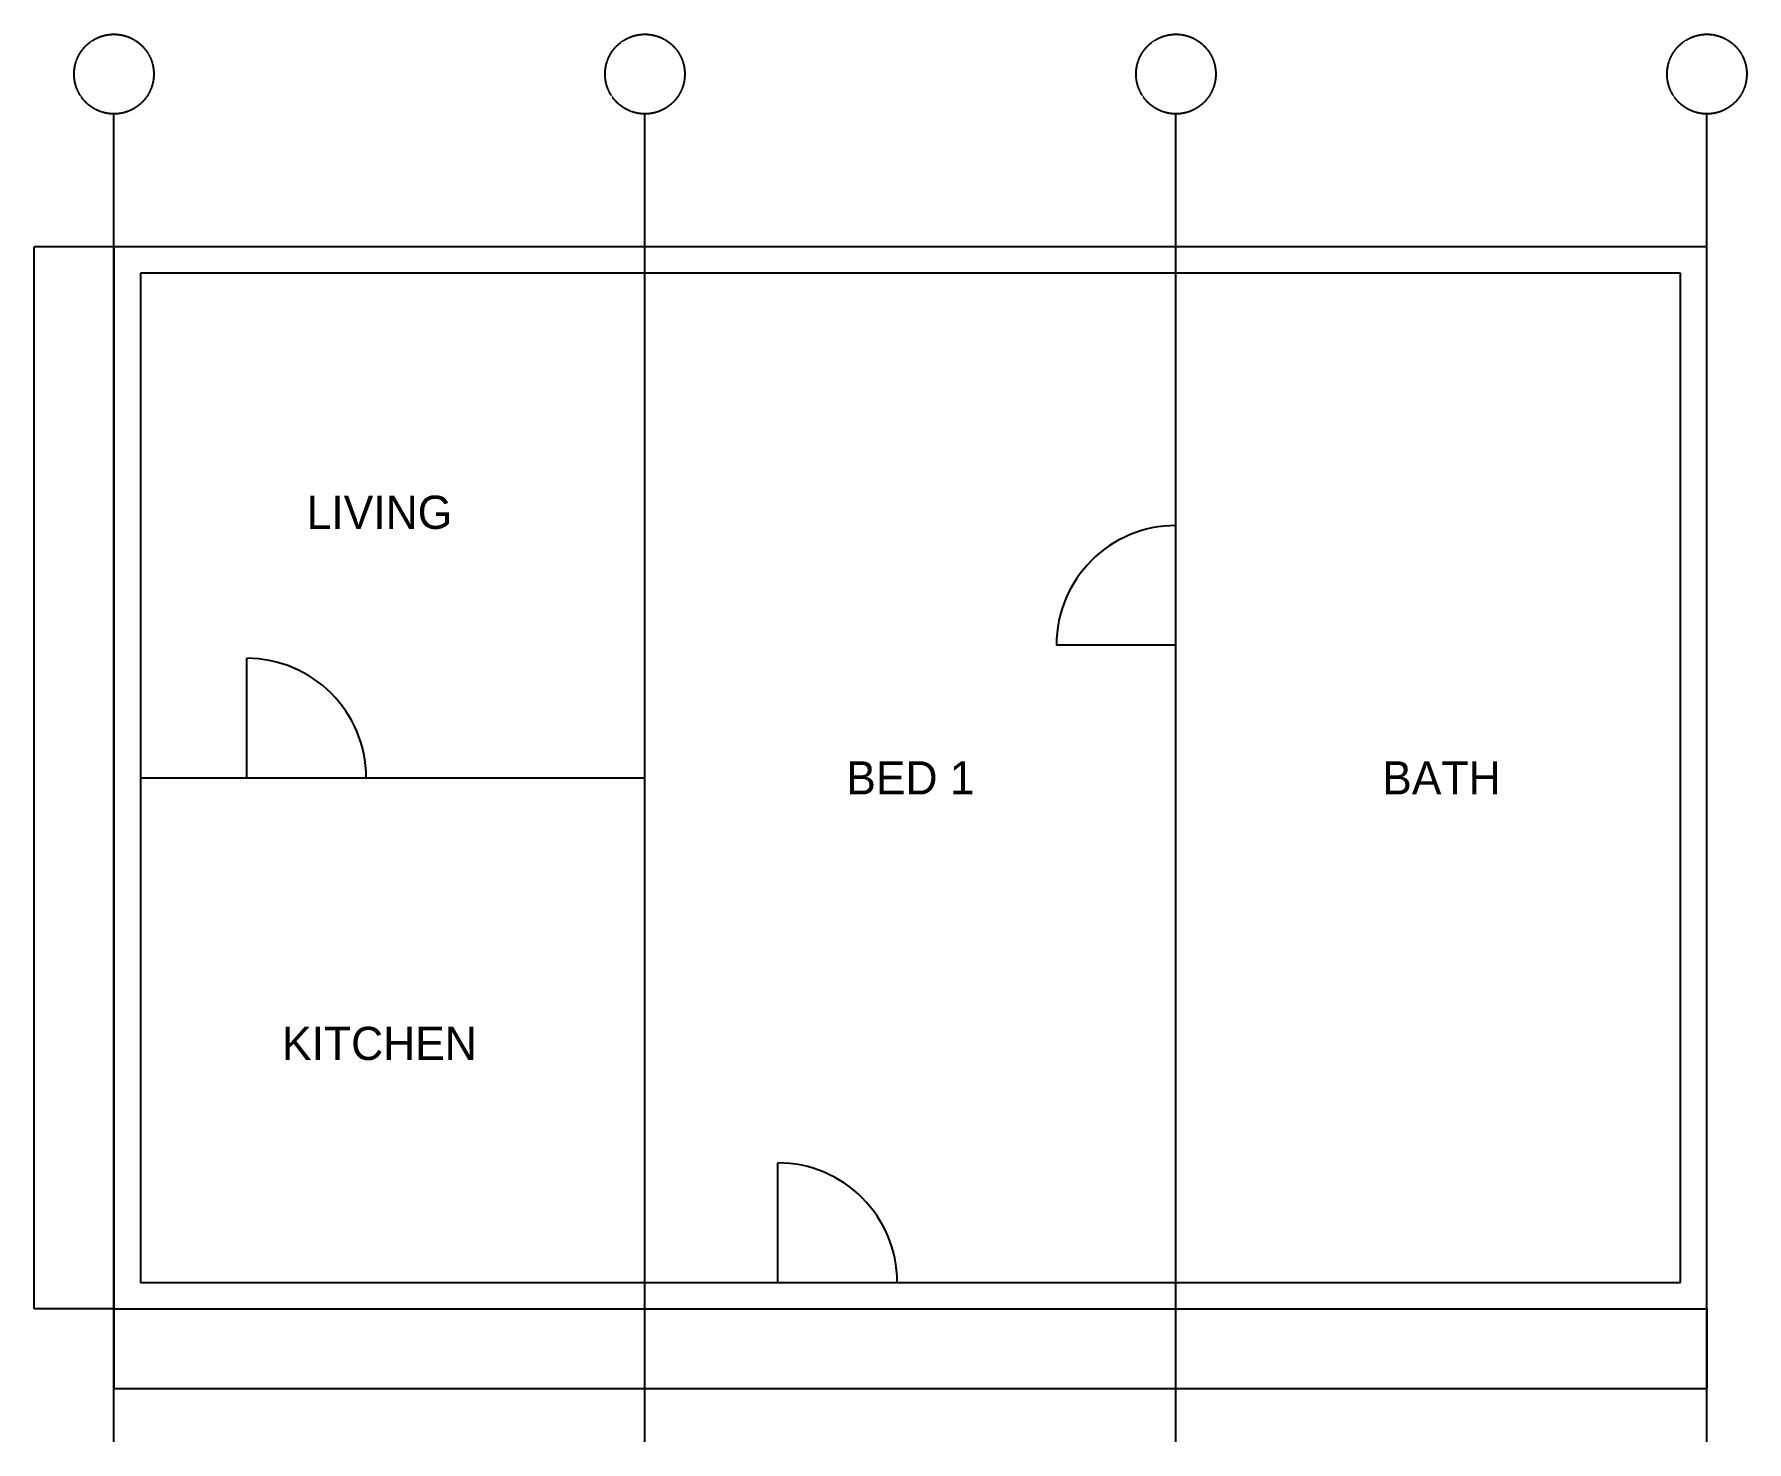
# Model space of a CAD drawing. Extents: x -600 to 12300, y -1000 to 9600.
import ezdxf
from ezdxf.enums import TextEntityAlignment as Align

# ---------------------------------------------------------------- set-up
doc = ezdxf.new("R2010")
doc.units = 0
doc.linetypes.add('DASHED', pattern=[1.524, 1.27, -0.254])
doc.layers.get('0').update_dxf_attribs({"linetype": 'CONTINUOUS'})
doc.layers.get('DEFPOINTS').update_dxf_attribs({"linetype": 'CONTINUOUS'})
for name, color, linetype in [('DIMS', 1, 'CONTINUOUS'), ('DOORS', 3, 'CONTINUOUS'), ('GRID', 8, 'DASHED'), ('ROOMS', 2, 'CONTINUOUS'), ('WALLS', 7, 'CONTINUOUS'), ('WINDOWS', 4, 'CONTINUOUS')]:
    doc.layers.add(name, color=color, linetype=linetype)
doc.styles.add('OPENSANSCONDENSED-LIGHT', font='OpenSansCondensed-Light.ttf')
doc.dimstyles.new('EZDXF', dxfattribs={"dimtxt": 0.25, "dimasz": 0.175, "dimexe": 0.375, "dimexo": 0.125, "dimgap": 0.1, "dimtad": 1, "dimlfac": 100, "dimzin": 12, "dimblk": 'ARCHTICK', "dimcen": 2.5, "dimazin": 3, "dimtfac": 0.5, "dimtmove": 0, "dimatfit": 3})

# ---------------------------------------------------------------- blocks, each defined once
blk = doc.blocks.new('_ARCHTICK')
at = {"color": 0, "linetype": 'BYBLOCK', "const_width": 0.15}
blk.add_lwpolyline([(-0.5, -0.5), (0.5, 0.5)], dxfattribs=at)
blk = doc.blocks.new('*D3')
for p, q in [((0, 0), (0, -600)), ((12000, 0), (12000, -600)), ((0, -600), (12000, -600))]:
    blk.add_line(p, q)
at = {"layer": 'DEFPOINTS'}
for p in [(0, 0), (12000, 0), (0, -600)]:
    blk.add_point(p, dxfattribs=at)
at = {"layer": 'DIMS', "xscale": 0.175, "yscale": 0.175, "rotation": 180}
blk.add_blockref('_ARCHTICK', (0, -600), dxfattribs=at)
at = {"layer": 'DIMS', "xscale": 0.175, "yscale": 0.175}
blk.add_blockref('_ARCHTICK', (12000, -600), dxfattribs=at)
at = {"layer": 'DIMS', "style": 'OPENSANSCONDENSED-LIGHT'}
blk.add_text('1200000', height=0.25, dxfattribs=at).set_placement((5999, -600))
blk = doc.blocks.new('*D4')
for p, q in [((0, 8000), (-600, 8000)), ((-600, 0), (-600, 8000)), ((0, 0), (-600, 0))]:
    blk.add_line(p, q)
at = {"layer": 'DEFPOINTS'}
for p in [(0, 8000), (-600, 0), (0, 0)]:
    blk.add_point(p, dxfattribs=at)
at = {"layer": 'DIMS', "xscale": 0.175, "yscale": 0.175}
for p, rotation in [((-600, 8000), 90), ((-600, 0), 270)]:
    blk.add_blockref('_ARCHTICK', p, dxfattribs=dict(at, rotation=rotation))
at = {"layer": 'DIMS', "style": 'OPENSANSCONDENSED-LIGHT'}
blk.add_text('800000', height=0.25, rotation=90, dxfattribs=at).set_placement((-600, 3999))

msp = doc.modelspace()

# ---------------------------------------------------------------- linework, layer by layer
at = {"layer": 'DOORS'}
for p, q in [((8000, 5000), (7100, 5000)), ((1000, 4000), (1000, 4900)), ((5000, 200), (5000, 1100))]:
    msp.add_line(p, q, dxfattribs=at)
for centre, start, end in [((8000, 5000), 90, 180), ((1000, 4000), 0, 90), ((5000, 200), 0, 90)]:
    msp.add_arc(centre, 900, start, end, dxfattribs=at)
at = {"layer": 'GRID'}
for p, q in [((0, -1000), (0, 9000)), ((4000, -1000), (4000, 9000)), ((8000, -1000), (8000, 9000)), ((12000, -1000), (12000, 9000))]:
    msp.add_line(p, q, dxfattribs=at)
for centre in [(0, 9300), (4000, 9300), (8000, 9300), (12000, 9300)]:
    msp.add_circle(centre, 300, dxfattribs=at)
at = {"layer": 'WALLS'}
for p, q in [((12000, 8000), (0, 8000)), ((0, 8000), (0, 0)), ((12000, 0), (12000, 8000)), ((11800, 7800), (200, 7800)), ((200, 7800), (200, 200)), ((4000, 200), (4000, 7800)), ((8000, 200), (8000, 7800)), ((11800, 200), (11800, 7800)), ((200, 4000), (4000, 4000)), ((200, 200), (11800, 200)), ((0, 0), (12000, 0))]:
    msp.add_line(p, q, dxfattribs=at)
at = {"layer": 'WINDOWS'}
for p, q in [((1500, 200), (2700, 200)), ((6000, 200), (7200, 200)), ((9500, 200), (10700, 200)), ((1500, 0), (2700, 0)), ((6000, 0), (7200, 0)), ((9500, 0), (10700, 0))]:
    msp.add_line(p, q, dxfattribs=at)

# ---------------------------------------------------------------- texts
at = {"layer": 'ROOMS'}
for s, p in [('LIVING', (2000, 6000)), ('BED 1', (6000, 4000)), ('BATH', (10000, 4000)), ('KITCHEN', (2000, 2000))]:
    msp.add_text(s, height=250, dxfattribs=at).set_placement(p, align=Align.MIDDLE_CENTER)

# ---------------------------------------------------------------- dimensions: what is measured, and where the dimension line sits
at = {"layer": 'DIMS'}
dim = msp.add_linear_dim(base=(-600, 0), p1=(0, 0), p2=(0, 8000), angle=90, dimstyle='EZDXF', dxfattribs=at)
dim.commit()
dim.dimension.update_dxf_attribs({"geometry": '*D4', "text_midpoint": (-600.225, 4000)})
dim = msp.add_linear_dim(base=(0, -600), p1=(0, 0), p2=(12000, 0), dimstyle='EZDXF', dxfattribs=at)
dim.commit()
dim.dimension.update_dxf_attribs({"geometry": '*D3', "text_midpoint": (6000, -599.775)})

doc.saveas('drawing.dxf')
